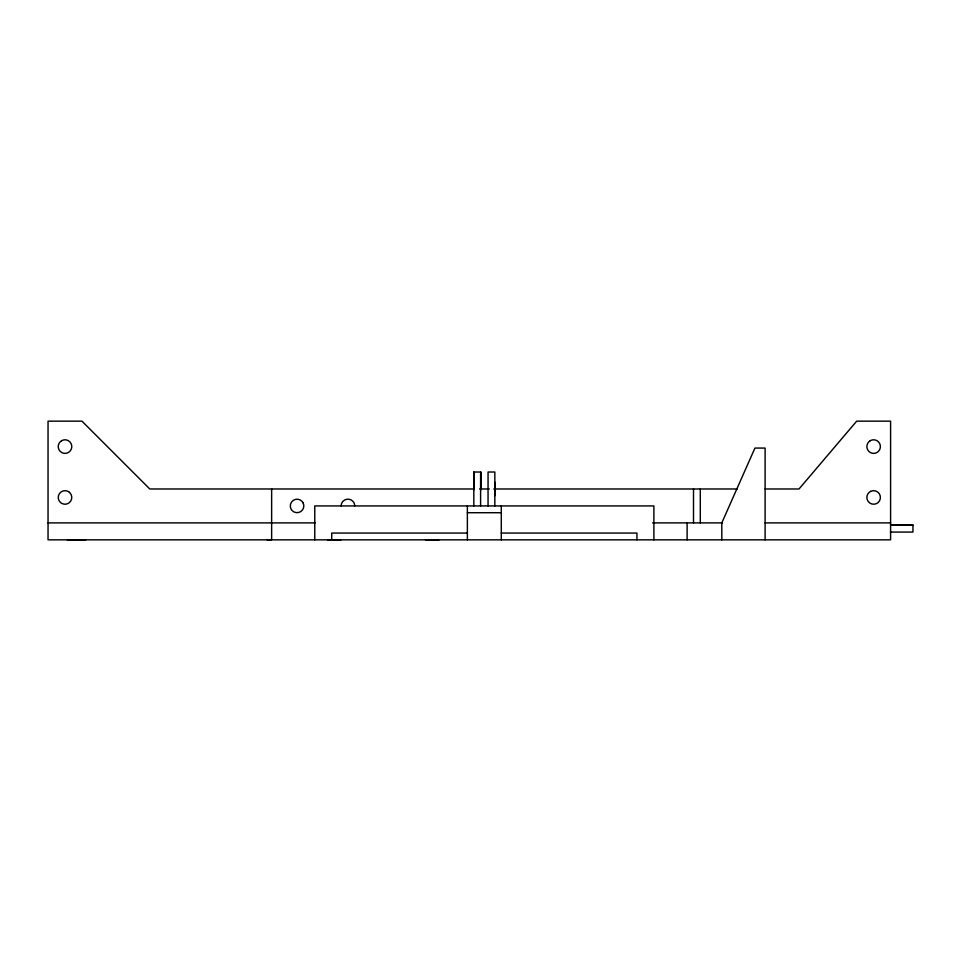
<?xml version="1.0" encoding="UTF-8"?>
<svg xmlns="http://www.w3.org/2000/svg" width="961" height="961" viewBox="0 0 961 961"><rect width="100%" height="100%" fill="white"/><g stroke="black" fill="none" stroke-linecap="round" stroke-linejoin="round"><path stroke-width="1.44" d="M473.821 505.93L473.821 472.019L480.608 472.019L480.596 505.93M474.314 488.981L149.784 488.981L81.961 421.158L48.05 421.158L48.05 539.842L890.595 539.842L890.595 421.158L856.683 421.158L799.023 488.981L765.112 488.981M479.611 488.981L489.329 488.981M493.834 488.981L737.219 488.981M467.37 512.718L501.282 512.718M48.05 522.892L315.136 522.892M652.615 522.892L722.444 522.892M765.112 522.892L890.595 522.892M912.95 525.042L890.571 525.03L912.95 525.042L912.95 532.07L890.439 532.07M467.37 533.067L331.725 533.067L331.725 539.842M501.282 533.067L636.939 533.067L636.939 539.842M67.294 539.794L85.709 539.794M267.014 539.806L270.401 539.806M327.509 539.794L341.071 539.794M425.471 539.794L439.045 539.794M765.112 539.842L765.112 448.066L754.938 448.066L721.807 522.892L721.807 539.842M700.293 488.981L700.293 522.892M693.506 488.981L693.506 522.892M687.115 522.892L687.115 539.842M653.888 539.842L653.888 505.93L314.776 505.93L314.776 539.842M501.282 505.93L501.282 539.842M494.843 505.93L494.855 472.019L488.056 472.019L488.056 505.93M494.807 482.194L494.795 495.756M480.944 472.019L480.944 489.714M473.821 472.019L473.821 489.894M467.37 505.93L467.37 539.842M271.639 488.981L271.639 539.842M341.155 505.93A6.787 6.787 0 0 1 342.068 502.543L343.149 501.137A6.787 6.787 0 0 1 352.735 501.137L353.816 502.543A6.787 6.787 0 0 1 354.717 505.93M61.612 440.715L60.207 441.796A6.787 6.787 0 0 0 60.207 451.382L61.612 452.463A6.787 6.787 0 0 0 68.399 452.463L69.805 451.382A6.787 6.787 0 0 0 69.805 441.796L68.399 440.715A6.787 6.787 0 0 0 61.612 440.715M870.246 440.715L868.84 441.796A6.787 6.787 0 0 0 868.84 451.382L870.246 452.463A6.787 6.787 0 0 0 877.033 452.463L878.426 451.382A6.787 6.787 0 0 0 878.426 441.796L877.033 440.715A6.787 6.787 0 0 0 870.246 440.715M870.63 491.371L869.152 492.356A6.787 6.787 0 0 0 876.636 503.54L878.114 502.555A6.787 6.787 0 0 0 870.63 491.371M69.48 492.356L68.015 491.371A6.787 6.787 0 0 0 60.531 502.555L61.997 503.54A6.787 6.787 0 0 0 69.48 492.356M303.147 502.927L302.162 501.462A6.787 6.787 0 0 0 290.991 508.946L291.976 510.411A6.787 6.787 0 0 0 303.147 502.927"/></g></svg>
